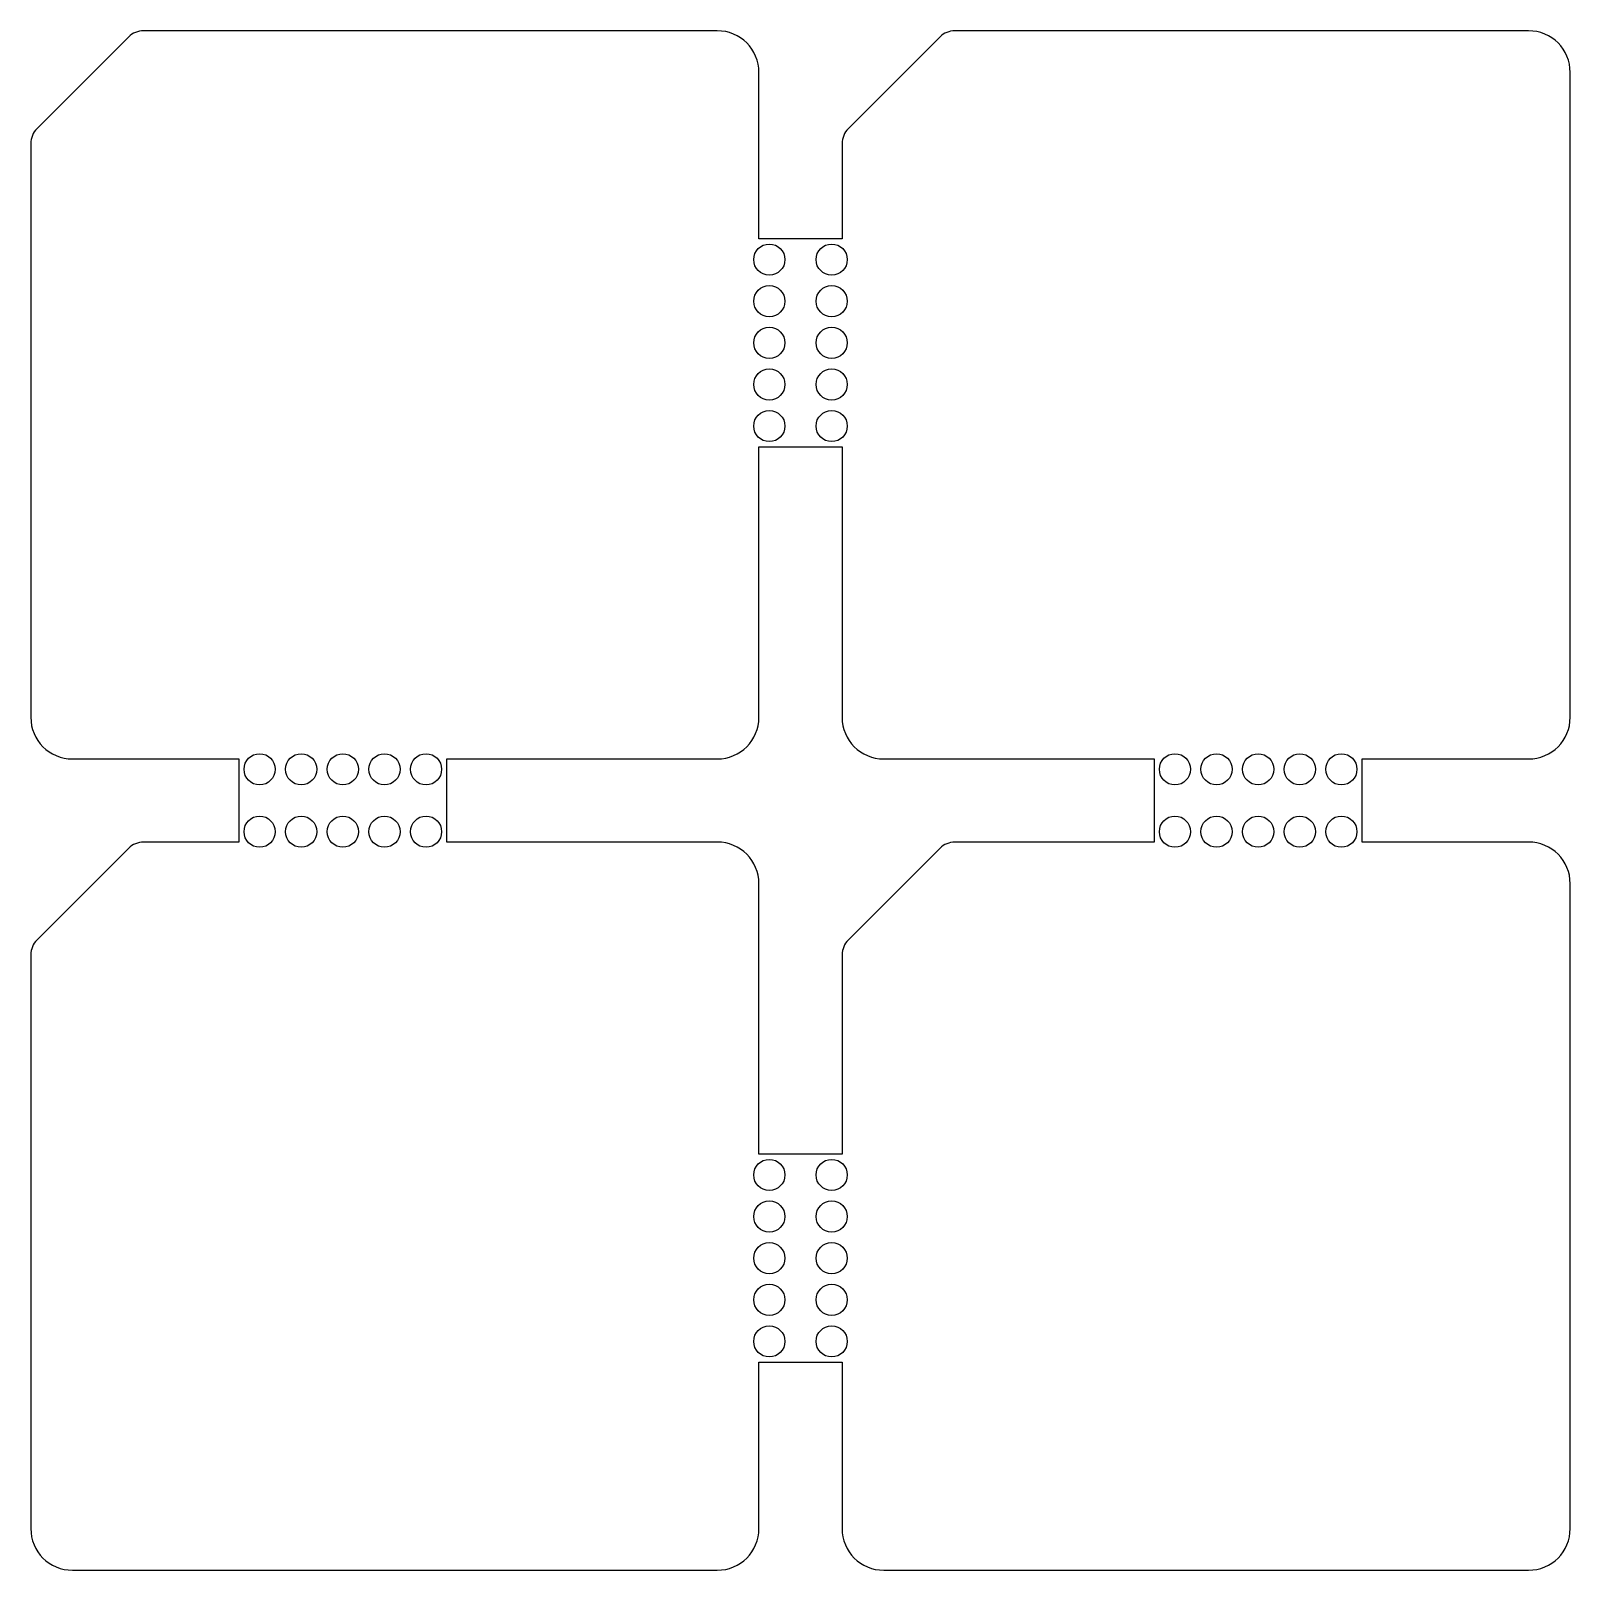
# Model space of a CAD drawing. Header units: millimetres. Extents: x 0 to 74, y -74 to 0.
import ezdxf

# ---------------------------------------------------------------- set-up
doc = ezdxf.new("R2010")
doc.units = ezdxf.units.MM

msp = doc.modelspace()

# ---------------------------------------------------------------- linework, layer by layer
at = {"color": 7, "linetype": 'Continuous', "lineweight": 25}
for p, q in [((33, 0), (5.414, 0)), ((72, 0), (44.414, 0)), ((4.707, -0.293), (0.293, -4.707)), ((43.707, -0.293), (39.293, -4.707)), ((35, -10), (35, -2)), ((74, -33), (74, -2)), ((0, -5.414), (0, -33)), ((39, -5.414), (39, -10)), ((39, -10), (35, -10)), ((35, -33), (35, -20)), ((35, -20), (39, -20)), ((39, -20), (39, -33)), ((2, -35), (10, -35)), ((10, -35), (10, -39)), ((20, -39), (20, -35)), ((20, -35), (33, -35)), ((41, -35), (54, -35)), ((54, -35), (54, -39)), ((64, -39), (64, -35)), ((64, -35), (72, -35)), ((10, -39), (5.414, -39)), ((33, -39), (20, -39)), ((54, -39), (44.414, -39)), ((72, -39), (64, -39)), ((4.707, -39.293), (0.293, -43.707)), ((43.707, -39.293), (39.293, -43.707)), ((35, -54), (35, -41)), ((74, -72), (74, -41)), ((0, -44.414), (0, -72)), ((39, -44.414), (39, -54)), ((39, -54), (35, -54)), ((35, -72), (35, -64)), ((35, -64), (39, -64)), ((39, -64), (39, -72)), ((2, -74), (33, -74)), ((41, -74), (72, -74))]:
    msp.add_line(p, q, dxfattribs=at)
for centre in [(35.5, -11), (38.5, -11), (35.5, -13), (38.5, -13), (35.5, -15), (38.5, -15), (35.5, -17), (38.5, -17), (35.5, -19), (38.5, -19), (11, -35.5), (13, -35.5), (15, -35.5), (17, -35.5), (19, -35.5), (55, -35.5), (57, -35.5), (59, -35.5), (61, -35.5), (63, -35.5), (11, -38.5), (13, -38.5), (15, -38.5), (17, -38.5), (19, -38.5), (55, -38.5), (57, -38.5), (59, -38.5), (61, -38.5), (63, -38.5), (35.5, -55), (38.5, -55), (35.5, -57), (38.5, -57), (35.5, -59), (38.5, -59), (35.5, -61), (38.5, -61), (35.5, -63), (38.5, -63)]:
    msp.add_circle(centre, 0.75, dxfattribs=at)
for centre, radius, start, end in [((5.414, -1), 1, 90, 135), ((33, -2), 2, 0, 90), ((44.414, -1), 1, 90, 135), ((72, -2), 2, 0, 90), ((1, -5.414), 1, 135, 180), ((40, -5.414), 1, 135, 180), ((2, -33), 2, 180, 270), ((33, -33), 2, 270, 0), ((41, -33), 2, 180, 270), ((72, -33), 2, 270, 0), ((5.414, -40), 1, 90, 135), ((33, -41), 2, 0, 90), ((44.414, -40), 1, 90, 135), ((72, -41), 2, 0, 90), ((1, -44.414), 1, 135, 180), ((40, -44.414), 1, 135, 180), ((2, -72), 2, 180, 270), ((33, -72), 2, 270, 0), ((41, -72), 2, 180, 270), ((72, -72), 2, 270, 0)]:
    msp.add_arc(centre, radius, start, end, dxfattribs=at)

doc.saveas('drawing.dxf')
